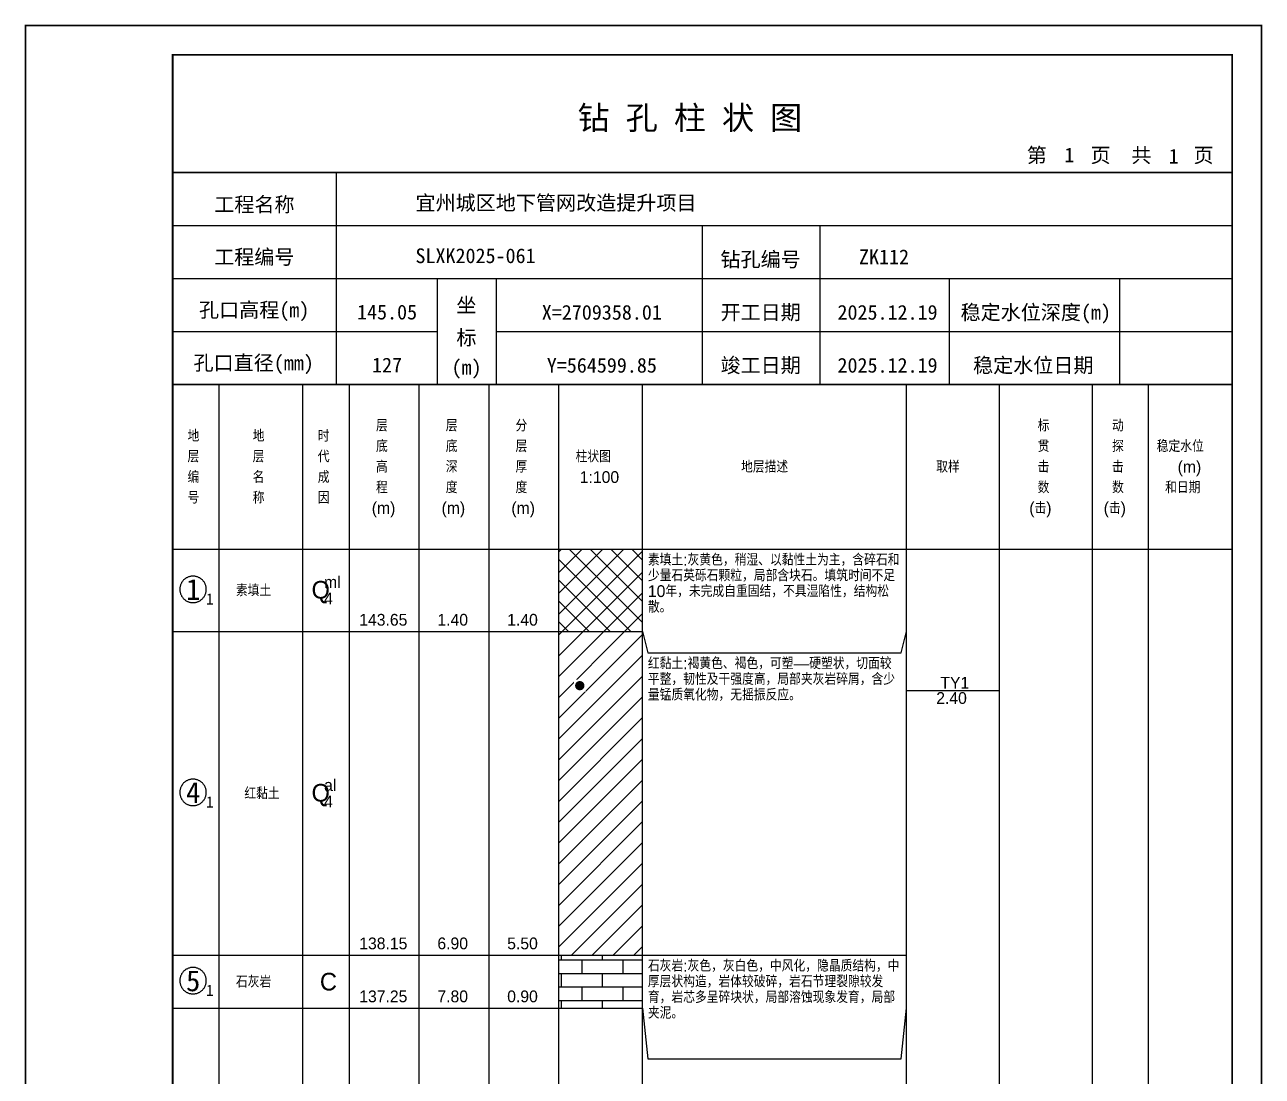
# Model space of a CAD drawing. Header units: millimetres. Extents: x 12489 to 89920, y 4630 to 4927.
# Drawn here: x 59349.3 to 59559.6, y 4748.1 to 4926.8 of the extents above; entities that cross this region are included whole.
import ezdxf
from ezdxf.enums import TextEntityAlignment as Align

# ---------------------------------------------------------------- set-up
doc = ezdxf.new("R2010")
doc.units = ezdxf.units.MM
doc.layers.add('GICAD_QUYANG', color=7, linetype='Continuous')
doc.layers.add('ZZT_TC', color=7, linetype='Continuous')
doc.styles.add('成果图图块', font='', dxfattribs={"height": 2.5})
doc.styles.add('成果图模板', font='')
doc.styles.add('成果图模板标题', font='simhei.ttf')
doc.styles.add('成果图表体', font='Comfont.shx', dxfattribs={"height": 2, "bigfont": 'Hztxt12a.shx'})
doc.styles.get('成果图图块').set_extended_font_data('FangSong_GB2312')
doc.styles.get('成果图模板').set_extended_font_data('FangSong_GB2312')

# ---------------------------------------------------------------- blocks, each defined once
blk = doc.blocks.new('DCBH-1-1-1421', base_point=(0.3, -0.11))
at = {"layer": 'ZZT_TC', "color": 7}
blk.add_polyline3d([(-0.19, 2.31, 0), (-0.3, 2.31, 0), (-0.41, 2.3, 0), (-0.52, 2.29, 0), (-0.63, 2.27, 0), (-0.73, 2.24, 0), (-0.84, 2.21, 0), (-0.95, 2.18, 0), (-1.05, 2.14, 0), (-1.15, 2.09, 0), (-1.25, 2.04, 0), (-1.35, 1.99, 0), (-1.44, 1.93, 0), (-1.53, 1.87, 0), (-1.62, 1.8, 0), (-1.7, 1.73, 0), (-1.78, 1.65, 0), (-1.86, 1.57, 0), (-1.93, 1.49, 0), (-2, 1.4, 0), (-2.06, 1.31, 0), (-2.12, 1.22, 0), (-2.17, 1.12, 0), (-2.22, 1.02, 0), (-2.27, 0.92, 0), (-2.31, 0.82, 0), (-2.34, 0.71, 0), (-2.37, 0.61, 0), (-2.4, 0.5, 0), (-2.41, 0.39, 0), (-2.43, 0.28, 0), (-2.44, 0.17, 0), (-2.44, 0.06, 0), (-2.44, -0.05, 0), (-2.43, -0.16, 0), (-2.41, -0.27, 0), (-2.4, -0.38, 0), (-2.37, -0.49, 0), (-2.34, -0.6, 0), (-2.31, -0.7, 0), (-2.27, -0.8, 0), (-2.22, -0.9, 0), (-2.17, -1, 0), (-2.12, -1.1, 0), (-2.06, -1.19, 0), (-2, -1.28, 0), (-1.93, -1.37, 0), (-1.86, -1.45, 0), (-1.78, -1.53, 0), (-1.7, -1.61, 0), (-1.62, -1.68, 0), (-1.53, -1.75, 0), (-1.44, -1.81, 0), (-1.35, -1.87, 0), (-1.25, -1.93, 0), (-1.15, -1.98, 0), (-1.05, -2.02, 0), (-0.95, -2.06, 0), (-0.84, -2.1, 0), (-0.73, -2.13, 0), (-0.63, -2.15, 0), (-0.52, -2.17, 0), (-0.41, -2.18, 0), (-0.3, -2.19, 0), (-0.19, -2.19, 0), (-0.08, -2.19, 0), (0.03, -2.18, 0), (0.14, -2.17, 0), (0.25, -2.15, 0), (0.36, -2.13, 0), (0.47, -2.1, 0), (0.57, -2.06, 0), (0.67, -2.02, 0), (0.77, -1.98, 0), (0.87, -1.93, 0), (0.97, -1.87, 0), (1.06, -1.81, 0), (1.15, -1.75, 0), (1.24, -1.68, 0), (1.32, -1.61, 0), (1.4, -1.53, 0), (1.48, -1.45, 0), (1.55, -1.37, 0), (1.62, -1.28, 0), (1.68, -1.19, 0), (1.74, -1.1, 0), (1.8, -1, 0), (1.85, -0.9, 0), (1.89, -0.8, 0), (1.93, -0.7, 0), (1.97, -0.6, 0), (2, -0.49, 0), (2.02, -0.38, 0), (2.04, -0.27, 0), (2.05, -0.16, 0), (2.06, -0.05, 0), (2.06, 0.06, 0), (2.06, 0.17, 0), (2.05, 0.28, 0), (2.04, 0.39, 0), (2.02, 0.5, 0), (2, 0.61, 0), (1.97, 0.71, 0), (1.93, 0.82, 0), (1.89, 0.92, 0), (1.85, 1.02, 0), (1.8, 1.12, 0), (1.74, 1.22, 0), (1.68, 1.31, 0), (1.62, 1.4, 0), (1.55, 1.49, 0), (1.48, 1.57, 0), (1.4, 1.65, 0), (1.32, 1.73, 0), (1.24, 1.8, 0), (1.15, 1.87, 0), (1.06, 1.93, 0), (0.97, 1.99, 0), (0.87, 2.04, 0), (0.77, 2.09, 0), (0.67, 2.14, 0), (0.57, 2.18, 0), (0.47, 2.21, 0), (0.36, 2.24, 0), (0.25, 2.27, 0), (0.14, 2.29, 0), (0.03, 2.3, 0), (-0.08, 2.31, 0), (-0.19, 2.31, 0)], dxfattribs=at)
at = {"style": '成果图图块'}
blk.add_text('1', height=3.57, dxfattribs=at).set_placement((-0.16, -1.74), align=Align.CENTER)
blk.add_text('1', height=1.91, dxfattribs=at).set_placement((2.03, -2.53))
blk = doc.blocks.new('DCBH-1-1-1422', base_point=(0.3, -0.11))
at = {"layer": 'ZZT_TC', "color": 7}
blk.add_polyline3d([(-0.19, 2.31, 0), (-0.3, 2.31, 0), (-0.41, 2.3, 0), (-0.52, 2.29, 0), (-0.63, 2.27, 0), (-0.73, 2.24, 0), (-0.84, 2.21, 0), (-0.95, 2.18, 0), (-1.05, 2.14, 0), (-1.15, 2.09, 0), (-1.25, 2.04, 0), (-1.35, 1.99, 0), (-1.44, 1.93, 0), (-1.53, 1.87, 0), (-1.62, 1.8, 0), (-1.7, 1.73, 0), (-1.78, 1.65, 0), (-1.86, 1.57, 0), (-1.93, 1.49, 0), (-2, 1.4, 0), (-2.06, 1.31, 0), (-2.12, 1.22, 0), (-2.17, 1.12, 0), (-2.22, 1.02, 0), (-2.27, 0.92, 0), (-2.31, 0.82, 0), (-2.34, 0.71, 0), (-2.37, 0.61, 0), (-2.4, 0.5, 0), (-2.41, 0.39, 0), (-2.43, 0.28, 0), (-2.44, 0.17, 0), (-2.44, 0.06, 0), (-2.44, -0.05, 0), (-2.43, -0.16, 0), (-2.41, -0.27, 0), (-2.4, -0.38, 0), (-2.37, -0.49, 0), (-2.34, -0.6, 0), (-2.31, -0.7, 0), (-2.27, -0.8, 0), (-2.22, -0.9, 0), (-2.17, -1, 0), (-2.12, -1.1, 0), (-2.06, -1.19, 0), (-2, -1.28, 0), (-1.93, -1.37, 0), (-1.86, -1.45, 0), (-1.78, -1.53, 0), (-1.7, -1.61, 0), (-1.62, -1.68, 0), (-1.53, -1.75, 0), (-1.44, -1.81, 0), (-1.35, -1.87, 0), (-1.25, -1.93, 0), (-1.15, -1.98, 0), (-1.05, -2.02, 0), (-0.95, -2.06, 0), (-0.84, -2.1, 0), (-0.73, -2.13, 0), (-0.63, -2.15, 0), (-0.52, -2.17, 0), (-0.41, -2.18, 0), (-0.3, -2.19, 0), (-0.19, -2.19, 0), (-0.08, -2.19, 0), (0.03, -2.18, 0), (0.14, -2.17, 0), (0.25, -2.15, 0), (0.36, -2.13, 0), (0.47, -2.1, 0), (0.57, -2.06, 0), (0.67, -2.02, 0), (0.77, -1.98, 0), (0.87, -1.93, 0), (0.97, -1.87, 0), (1.06, -1.81, 0), (1.15, -1.75, 0), (1.24, -1.68, 0), (1.32, -1.61, 0), (1.4, -1.53, 0), (1.48, -1.45, 0), (1.55, -1.37, 0), (1.62, -1.28, 0), (1.68, -1.19, 0), (1.74, -1.1, 0), (1.8, -1, 0), (1.85, -0.9, 0), (1.89, -0.8, 0), (1.93, -0.7, 0), (1.97, -0.6, 0), (2, -0.49, 0), (2.02, -0.38, 0), (2.04, -0.27, 0), (2.05, -0.16, 0), (2.06, -0.05, 0), (2.06, 0.06, 0), (2.06, 0.17, 0), (2.05, 0.28, 0), (2.04, 0.39, 0), (2.02, 0.5, 0), (2, 0.61, 0), (1.97, 0.71, 0), (1.93, 0.82, 0), (1.89, 0.92, 0), (1.85, 1.02, 0), (1.8, 1.12, 0), (1.74, 1.22, 0), (1.68, 1.31, 0), (1.62, 1.4, 0), (1.55, 1.49, 0), (1.48, 1.57, 0), (1.4, 1.65, 0), (1.32, 1.73, 0), (1.24, 1.8, 0), (1.15, 1.87, 0), (1.06, 1.93, 0), (0.97, 1.99, 0), (0.87, 2.04, 0), (0.77, 2.09, 0), (0.67, 2.14, 0), (0.57, 2.18, 0), (0.47, 2.21, 0), (0.36, 2.24, 0), (0.25, 2.27, 0), (0.14, 2.29, 0), (0.03, 2.3, 0), (-0.08, 2.31, 0), (-0.19, 2.31, 0)], dxfattribs=at)
at = {"style": '成果图图块'}
blk.add_text('4', height=3.57, dxfattribs=at).set_placement((-0.16, -1.74), align=Align.CENTER)
blk.add_text('1', height=1.91, dxfattribs=at).set_placement((2.03, -2.53))
blk = doc.blocks.new('DCBH-1-1-1423', base_point=(0.3, -0.11))
at = {"layer": 'ZZT_TC', "color": 7}
blk.add_polyline3d([(-0.19, 2.31, 0), (-0.3, 2.31, 0), (-0.41, 2.3, 0), (-0.52, 2.29, 0), (-0.63, 2.27, 0), (-0.73, 2.24, 0), (-0.84, 2.21, 0), (-0.95, 2.18, 0), (-1.05, 2.14, 0), (-1.15, 2.09, 0), (-1.25, 2.04, 0), (-1.35, 1.99, 0), (-1.44, 1.93, 0), (-1.53, 1.87, 0), (-1.62, 1.8, 0), (-1.7, 1.73, 0), (-1.78, 1.65, 0), (-1.86, 1.57, 0), (-1.93, 1.49, 0), (-2, 1.4, 0), (-2.06, 1.31, 0), (-2.12, 1.22, 0), (-2.17, 1.12, 0), (-2.22, 1.02, 0), (-2.27, 0.92, 0), (-2.31, 0.82, 0), (-2.34, 0.71, 0), (-2.37, 0.61, 0), (-2.4, 0.5, 0), (-2.41, 0.39, 0), (-2.43, 0.28, 0), (-2.44, 0.17, 0), (-2.44, 0.06, 0), (-2.44, -0.05, 0), (-2.43, -0.16, 0), (-2.41, -0.27, 0), (-2.4, -0.38, 0), (-2.37, -0.49, 0), (-2.34, -0.6, 0), (-2.31, -0.7, 0), (-2.27, -0.8, 0), (-2.22, -0.9, 0), (-2.17, -1, 0), (-2.12, -1.1, 0), (-2.06, -1.19, 0), (-2, -1.28, 0), (-1.93, -1.37, 0), (-1.86, -1.45, 0), (-1.78, -1.53, 0), (-1.7, -1.61, 0), (-1.62, -1.68, 0), (-1.53, -1.75, 0), (-1.44, -1.81, 0), (-1.35, -1.87, 0), (-1.25, -1.93, 0), (-1.15, -1.98, 0), (-1.05, -2.02, 0), (-0.95, -2.06, 0), (-0.84, -2.1, 0), (-0.73, -2.13, 0), (-0.63, -2.15, 0), (-0.52, -2.17, 0), (-0.41, -2.18, 0), (-0.3, -2.19, 0), (-0.19, -2.19, 0), (-0.08, -2.19, 0), (0.03, -2.18, 0), (0.14, -2.17, 0), (0.25, -2.15, 0), (0.36, -2.13, 0), (0.47, -2.1, 0), (0.57, -2.06, 0), (0.67, -2.02, 0), (0.77, -1.98, 0), (0.87, -1.93, 0), (0.97, -1.87, 0), (1.06, -1.81, 0), (1.15, -1.75, 0), (1.24, -1.68, 0), (1.32, -1.61, 0), (1.4, -1.53, 0), (1.48, -1.45, 0), (1.55, -1.37, 0), (1.62, -1.28, 0), (1.68, -1.19, 0), (1.74, -1.1, 0), (1.8, -1, 0), (1.85, -0.9, 0), (1.89, -0.8, 0), (1.93, -0.7, 0), (1.97, -0.6, 0), (2, -0.49, 0), (2.02, -0.38, 0), (2.04, -0.27, 0), (2.05, -0.16, 0), (2.06, -0.05, 0), (2.06, 0.06, 0), (2.06, 0.17, 0), (2.05, 0.28, 0), (2.04, 0.39, 0), (2.02, 0.5, 0), (2, 0.61, 0), (1.97, 0.71, 0), (1.93, 0.82, 0), (1.89, 0.92, 0), (1.85, 1.02, 0), (1.8, 1.12, 0), (1.74, 1.22, 0), (1.68, 1.31, 0), (1.62, 1.4, 0), (1.55, 1.49, 0), (1.48, 1.57, 0), (1.4, 1.65, 0), (1.32, 1.73, 0), (1.24, 1.8, 0), (1.15, 1.87, 0), (1.06, 1.93, 0), (0.97, 1.99, 0), (0.87, 2.04, 0), (0.77, 2.09, 0), (0.67, 2.14, 0), (0.57, 2.18, 0), (0.47, 2.21, 0), (0.36, 2.24, 0), (0.25, 2.27, 0), (0.14, 2.29, 0), (0.03, 2.3, 0), (-0.08, 2.31, 0), (-0.19, 2.31, 0)], dxfattribs=at)
at = {"style": '成果图图块'}
blk.add_text('5', height=3.57, dxfattribs=at).set_placement((-0.16, -1.74), align=Align.CENTER)
blk.add_text('1', height=1.91, dxfattribs=at).set_placement((2.03, -2.53))
blk = doc.blocks.new('gkqy1.dwg', base_point=(0.8, 0))
blk.add_wipeout([(-0.2, -0.2), (1.8, -0.2), (1.8, 1.8), (-0.2, 1.8)])
at = {"layer": 'GICAD_QUYANG'}
h = blk.add_hatch(color=7, dxfattribs=at)
edge = h.paths.add_edge_path()
edge.add_arc((0.8, 0.8), 0.8, 0, 360)
blk = doc.blocks.new('钻孔柱状图路桥昇龙制图梁世成校核莫家里.dwg214', base_point=(25, 236))
for p, q in [((52.82, 236), (52.82, 272)), ((25, 263), (205, 263)), ((115, 236), (115, 263)), ((135, 236), (135, 263)), ((25, 254), (205, 254)), ((70, 236), (70, 254)), ((80, 236), (80, 254)), ((157, 236), (157, 254)), ((185.95, 236), (185.95, 254)), ((25, 245), (70, 245)), ((80, 245), (205, 245))]:
    blk.add_line(p, q)
for points, const_width in [([(0, 0), (210, 0), (210, 297), (0, 297)], 0.25), ([(25, 5), (205, 5), (205, 292), (25, 292)], 0.3)]:
    blk.add_lwpolyline(points, close=True, dxfattribs=dict(const_width=const_width))
at = {"const_width": 0.3}
for points in [[(25, 272), (205, 272)], [(25, 236), (205, 236)]]:
    blk.add_lwpolyline(points, dxfattribs=at)
for s, height, style, p in [('钻 孔 柱 状 图', 4, '成果图模板标题', (93.8, 279.31)), ('第', 2.5, '成果图模板', (170.12, 273.7)), ('页', 2.5, '成果图模板', (180.96, 273.7)), ('共', 2.5, '成果图模板', (187.88, 273.7)), ('页', 2.5, '成果图模板', (198.44, 273.7)), ('工程名称', 2.5, '成果图模板', (32.07, 265.32)), ('宜州城区地下管网改造提升项目', 2.5, '成果图模板', (66.26, 265.61)), ('工程编号', 2.5, '成果图模板', (32.05, 256.41)), ('SLXK2025-061', 2.5, '成果图模板', (66.26, 256.61)), ('钻孔编号', 2.5, '成果图模板', (118.08, 256)), ('ZK112', 2.5, '成果图模板', (141.61, 256.43)), ('孔口高程(m)', 2.5, '成果图模板', (29.48, 247.41)), ('坐', 2.5, '成果图模板', (73.21, 248.24)), ('开工日期', 2.5, '成果图模板', (118.08, 247)), ('稳定水位深度(m)', 2.5, '成果图模板', (158.86, 247)), ('标', 2.5, '成果图模板', (73.21, 242.7)), ('孔口直径(mm)', 2.5, '成果图模板', (28.54, 238.41)), ('(m) ', 2.5, '成果图模板', (72.38, 237.65)), ('竣工日期', 2.5, '成果图模板', (118.08, 238)), ('稳定水位日期', 2.5, '成果图模板', (160.99, 238))]:
    blk.add_text(s, height=height, dxfattribs=dict(style=style)).set_placement(p)
at = {"style": '成果图模板'}
for s, p in [('1', (177.35, 273.74)), ('1', (195.08, 273.53)), ('145.05', (61.43, 247.04)), ('X=2709358.01', (97.92, 247)), ('2025.12.19', (146.46, 247)), ('127', (61.43, 238.04)), ('Y=564599.85', (97.92, 238)), ('2025.12.19', (146.46, 238))]:
    blk.add_text(s, height=2.5, dxfattribs=at).set_placement(p, align=Align.CENTER)

msp = doc.modelspace()

# ---------------------------------------------------------------- hatches: boundary and pattern name
at = {"linetype": 'Continuous'}
h = msp.add_hatch(dxfattribs=at)
h.set_pattern_fill('GKSTT', scale=0.5, style=0, pattern_type=2)
h.set_pattern_definition([(45, (0, 0), (-1.76776695, 1.76776695), []), (135, (0, 0), (-1.76776695, -1.76776695), [])])
h.paths.add_polyline_path([(59440.06, 4823.71), (59454.29, 4823.71), (59454.29, 4837.71), (59440.06, 4837.71)])
h = msp.add_hatch(dxfattribs=at)
h.set_pattern_fill('GKNXT', scale=0.5, style=0, pattern_type=2)
h.set_pattern_definition([(45, (0, 0), (-1.76776695, 1.76776695), [])])
h.paths.add_polyline_path([(59440.06, 4768.71), (59454.29, 4768.71), (59454.29, 4823.71), (59440.06, 4823.71)])
h = msp.add_hatch(dxfattribs=at)
h.set_pattern_fill('GKSHY', scale=0.5, style=0, pattern_type=2)
h.set_pattern_definition([(0, (0, 0), (0, 2.3), []), (90, (0, 0), (-3.5, 2.3), [2.3, -2.3])])
h.paths.add_polyline_path([(59440.06, 4759.71), (59454.29, 4759.71), (59454.29, 4768.71), (59440.06, 4768.71)])

# ---------------------------------------------------------------- linework, layer by layer
at = {"color": 0}
for p, q in [((59374.45, 4837.71), (59382.35, 4837.71)), ((59374.45, 4823.71), (59374.45, 4837.71)), ((59382.35, 4823.71), (59382.35, 4837.71)), ((59374.45, 4823.71), (59382.35, 4823.71)), ((59374.45, 4823.71), (59382.35, 4823.71)), ((59374.45, 4768.71), (59374.45, 4823.71)), ((59382.35, 4768.71), (59382.35, 4823.71)), ((59374.45, 4768.71), (59382.35, 4768.71)), ((59374.45, 4768.71), (59382.35, 4768.71)), ((59374.45, 4759.71), (59374.45, 4768.71)), ((59382.35, 4759.71), (59382.35, 4768.71)), ((59374.45, 4759.71), (59382.35, 4759.71))]:
    msp.add_line(p, q, dxfattribs=at)
for points in [[(59374.45, 4865.71), (59382.35, 4865.71)], [(59374.45, 4837.71), (59374.45, 4865.71)], [(59382.35, 4837.71), (59382.35, 4865.71)], [(59382.35, 4865.71), (59396.58, 4865.71)], [(59382.35, 4837.71), (59382.35, 4865.71)], [(59396.58, 4837.71), (59396.58, 4865.71)], [(59396.58, 4865.71), (59404.49, 4865.71)], [(59396.58, 4837.71), (59396.58, 4865.71)], [(59404.49, 4837.71), (59404.49, 4865.71)], [(59404.49, 4865.71), (59416.35, 4865.71)], [(59404.49, 4837.71), (59404.49, 4865.71)], [(59416.35, 4837.71), (59416.35, 4865.71)], [(59416.35, 4865.71), (59428.2, 4865.71)], [(59416.35, 4837.71), (59416.35, 4865.71)], [(59428.2, 4837.71), (59428.2, 4865.71)], [(59428.2, 4865.71), (59440.06, 4865.71)], [(59428.2, 4837.71), (59428.2, 4865.71)], [(59440.06, 4837.71), (59440.06, 4865.71)], [(59440.06, 4865.71), (59454.29, 4865.71)], [(59440.06, 4837.71), (59440.06, 4865.71)], [(59454.29, 4837.71), (59454.29, 4865.71)], [(59454.29, 4865.71), (59499.11, 4865.71)], [(59454.29, 4837.71), (59454.29, 4865.71)], [(59499.11, 4837.71), (59499.11, 4865.71)], [(59499.11, 4865.71), (59514.92, 4865.71)], [(59499.11, 4837.71), (59499.11, 4865.71)], [(59514.92, 4837.71), (59514.92, 4865.71)], [(59514.92, 4865.71), (59530.73, 4865.71)], [(59514.92, 4837.71), (59514.92, 4865.71)], [(59530.73, 4837.71), (59530.73, 4865.71)], [(59530.73, 4865.71), (59540.22, 4865.71)], [(59530.73, 4837.71), (59530.73, 4865.71)], [(59540.22, 4837.71), (59540.22, 4865.71)], [(59540.22, 4865.71), (59554.45, 4865.71)], [(59540.22, 4837.71), (59540.22, 4865.71)], [(59554.45, 4837.71), (59554.45, 4865.71)], [(59374.45, 4837.71), (59382.35, 4837.71)], [(59374.45, 4643.71), (59374.45, 4837.71)], [(59374.45, 4837.71), (59382.35, 4837.71)], [(59382.35, 4643.71), (59382.35, 4837.71)], [(59382.35, 4837.71), (59396.58, 4837.71)], [(59382.35, 4643.71), (59382.35, 4837.71)], [(59382.35, 4837.71), (59396.58, 4837.71)], [(59382.35, 4837.71), (59396.58, 4837.71)], [(59382.35, 4823.71), (59382.35, 4837.71)], [(59396.58, 4643.71), (59396.58, 4837.71)], [(59396.58, 4823.71), (59396.58, 4837.71)], [(59396.58, 4837.71), (59404.49, 4837.71)], [(59396.58, 4643.71), (59396.58, 4837.71)], [(59396.58, 4837.71), (59404.49, 4837.71)], [(59396.58, 4837.71), (59404.49, 4837.71)], [(59396.58, 4823.71), (59396.58, 4837.71)], [(59404.49, 4643.71), (59404.49, 4837.71)], [(59404.49, 4823.71), (59404.49, 4837.71)], [(59404.49, 4837.71), (59416.35, 4837.71)], [(59404.49, 4643.71), (59404.49, 4837.71)], [(59404.49, 4837.71), (59416.35, 4837.71)], [(59404.49, 4837.71), (59416.35, 4837.71)], [(59404.49, 4823.71), (59404.49, 4837.71)], [(59416.35, 4643.71), (59416.35, 4837.71)], [(59416.35, 4823.71), (59416.35, 4837.71)], [(59416.35, 4837.71), (59428.2, 4837.71)], [(59416.35, 4643.71), (59416.35, 4837.71)], [(59416.35, 4837.71), (59428.2, 4837.71)], [(59416.35, 4837.71), (59428.2, 4837.71)], [(59416.35, 4823.71), (59416.35, 4837.71)], [(59428.2, 4643.71), (59428.2, 4837.71)], [(59428.2, 4823.71), (59428.2, 4837.71)], [(59428.2, 4837.71), (59440.06, 4837.71)], [(59428.2, 4643.71), (59428.2, 4837.71)], [(59428.2, 4837.71), (59440.06, 4837.71)], [(59428.2, 4837.71), (59440.06, 4837.71)], [(59428.2, 4823.71), (59428.2, 4837.71)], [(59440.06, 4643.71), (59440.06, 4837.71)], [(59440.06, 4823.71), (59440.06, 4837.71)], [(59440.06, 4837.71), (59454.29, 4837.71)], [(59440.06, 4643.71), (59440.06, 4837.71)], [(59440.06, 4837.71), (59454.29, 4837.71)], [(59454.29, 4643.71), (59454.29, 4837.71)], [(59454.29, 4837.71), (59499.11, 4837.71)], [(59454.29, 4643.71), (59454.29, 4837.71)], [(59454.29, 4837.71), (59499.11, 4837.71)], [(59454.29, 4823.71), (59454.29, 4837.71)], [(59499.11, 4643.71), (59499.11, 4837.71)], [(59499.11, 4823.71), (59499.11, 4837.71)], [(59499.11, 4837.71), (59514.92, 4837.71)], [(59499.11, 4643.71), (59499.11, 4837.71)], [(59499.11, 4837.71), (59514.92, 4837.71)], [(59514.92, 4643.71), (59514.92, 4837.71)], [(59514.92, 4837.71), (59530.73, 4837.71)], [(59514.92, 4643.71), (59514.92, 4837.71)], [(59514.92, 4837.71), (59530.73, 4837.71)], [(59530.73, 4643.71), (59530.73, 4837.71)], [(59530.73, 4837.71), (59540.22, 4837.71)], [(59530.73, 4643.71), (59530.73, 4837.71)], [(59530.73, 4837.71), (59540.22, 4837.71)], [(59540.22, 4643.71), (59540.22, 4837.71)], [(59540.22, 4837.71), (59554.45, 4837.71)], [(59540.22, 4643.71), (59540.22, 4837.71)], [(59540.22, 4837.71), (59554.45, 4837.71)], [(59554.45, 4643.71), (59554.45, 4837.71)], [(59382.35, 4823.71), (59396.58, 4823.71)], [(59382.35, 4823.71), (59396.58, 4823.71)], [(59382.35, 4768.71), (59382.35, 4823.71)], [(59396.58, 4768.71), (59396.58, 4823.71)], [(59396.58, 4823.71), (59404.49, 4823.71)], [(59396.58, 4823.71), (59404.49, 4823.71)], [(59396.58, 4768.71), (59396.58, 4823.71)], [(59404.49, 4768.71), (59404.49, 4823.71)], [(59404.49, 4823.71), (59416.35, 4823.71)], [(59404.49, 4823.71), (59416.35, 4823.71)], [(59404.49, 4768.71), (59404.49, 4823.71)], [(59416.35, 4768.71), (59416.35, 4823.71)], [(59416.35, 4823.71), (59428.2, 4823.71)], [(59416.35, 4823.71), (59428.2, 4823.71)], [(59416.35, 4768.71), (59416.35, 4823.71)], [(59428.2, 4768.71), (59428.2, 4823.71)], [(59428.2, 4823.71), (59440.06, 4823.71)], [(59428.2, 4823.71), (59440.06, 4823.71)], [(59428.2, 4768.71), (59428.2, 4823.71)], [(59440.06, 4768.71), (59440.06, 4823.71)], [(59454.29, 4823.71), (59455.19, 4820.11)], [(59454.29, 4768.71), (59454.29, 4823.71)], [(59498.22, 4820.11), (59499.11, 4823.71)], [(59499.11, 4768.71), (59499.11, 4823.71)], [(59455.19, 4820.11), (59498.22, 4820.11)], [(59499.11, 4813.71), (59514.92, 4813.71)], [(59382.35, 4768.71), (59396.58, 4768.71)], [(59382.35, 4768.71), (59396.58, 4768.71)], [(59382.35, 4759.71), (59382.35, 4768.71)], [(59396.58, 4759.71), (59396.58, 4768.71)], [(59396.58, 4768.71), (59404.49, 4768.71)], [(59396.58, 4768.71), (59404.49, 4768.71)], [(59396.58, 4759.71), (59396.58, 4768.71)], [(59404.49, 4759.71), (59404.49, 4768.71)], [(59404.49, 4768.71), (59416.35, 4768.71)], [(59404.49, 4768.71), (59416.35, 4768.71)], [(59404.49, 4759.71), (59404.49, 4768.71)], [(59416.35, 4759.71), (59416.35, 4768.71)], [(59416.35, 4768.71), (59428.2, 4768.71)], [(59416.35, 4768.71), (59428.2, 4768.71)], [(59416.35, 4759.71), (59416.35, 4768.71)], [(59428.2, 4759.71), (59428.2, 4768.71)], [(59428.2, 4768.71), (59440.06, 4768.71)], [(59428.2, 4768.71), (59440.06, 4768.71)], [(59428.2, 4759.71), (59428.2, 4768.71)], [(59440.06, 4759.71), (59440.06, 4768.71)], [(59454.29, 4768.71), (59499.11, 4768.71)], [(59454.29, 4759.71), (59454.29, 4768.71)], [(59499.11, 4759.71), (59499.11, 4768.71)], [(59382.35, 4759.71), (59396.58, 4759.71)], [(59396.58, 4759.71), (59404.49, 4759.71)], [(59404.49, 4759.71), (59416.35, 4759.71)], [(59416.35, 4759.71), (59428.2, 4759.71)], [(59428.2, 4759.71), (59440.06, 4759.71)], [(59454.29, 4759.71), (59455.19, 4751.11)], [(59498.22, 4751.11), (59499.11, 4759.71)], [(59455.19, 4751.11), (59498.22, 4751.11)]]:
    msp.add_lwpolyline(points, dxfattribs=at)
at = {"color": 7, "flags": 128}
for points in [[(59440.06, 4823.71), (59454.29, 4823.71)], [(59440.06, 4768.71), (59454.29, 4768.71)], [(59440.06, 4759.71), (59454.29, 4759.71)]]:
    msp.add_lwpolyline(points, dxfattribs=at)

# ---------------------------------------------------------------- block references
for name, p in [('DCBH-1-1-1421', (59378.4, 4830.71)), ('DCBH-1-1-1422', (59378.4, 4796.21)), ('DCBH-1-1-1423', (59378.4, 4764.21))]:
    msp.add_blockref(name, p)

# ---------------------------------------------------------------- texts
at = {"color": 0, "style": '成果图表体'}
for s, height, p in [('层', 2, (59409, 4857.71)), ('层', 2, (59420.85, 4857.71)), ('分', 2, (59432.71, 4857.71)), ('标', 2, (59521.41, 4857.71)), ('动', 2, (59534.05, 4857.71)), ('地', 2, (59376.98, 4855.96)), ('地', 2, (59388.05, 4855.96)), ('时', 2, (59399.11, 4855.96)), ('底', 2, (59409, 4854.21)), ('底', 2, (59420.85, 4854.21)), ('层', 2, (59432.71, 4854.21)), ('贯', 2, (59521.41, 4854.21)), ('探', 2, (59534.05, 4854.21)), ('稳定水位', 2, (59541.65, 4854.21)), ('层', 2, (59376.98, 4852.46)), ('层', 2, (59388.05, 4852.46)), ('代', 2, (59399.11, 4852.46)), ('高', 2, (59409, 4850.71)), ('深', 2, (59420.85, 4850.71)), ('厚', 2, (59432.71, 4850.71)), ('柱状图', 2, (59442.91, 4852.46)), ('地层描述', 2, (59471.02, 4850.71)), ('取样', 2, (59504.18, 4850.71)), ('击', 2, (59521.41, 4850.71)), ('击', 2, (59534.05, 4850.71)), ('(m)', 2, (59545.2, 4850.71)), ('编', 2, (59376.98, 4848.96)), ('名', 2, (59388.05, 4848.96)), ('成', 2, (59399.11, 4848.96)), ('1:100', 2, (59443.62, 4848.96)), ('程', 2, (59409, 4847.21)), ('度', 2, (59420.85, 4847.21)), ('度', 2, (59432.71, 4847.21)), ('数', 2, (59521.41, 4847.21)), ('数', 2, (59534.05, 4847.21)), ('和日期', 2, (59543.07, 4847.21)), ('号', 2, (59376.98, 4845.46)), ('称', 2, (59388.05, 4845.46)), ('因', 2, (59399.11, 4845.46)), ('(m)', 2, (59408.28, 4843.71)), ('(m)', 2, (59420.14, 4843.71)), ('(m)', 2, (59432, 4843.71)), ('(击)', 2, (59519.99, 4843.71)), ('(击)', 2, (59532.63, 4843.71)), ('素填土', 2, (59385.2, 4829.71)), ('Q', 3, (59398.05, 4829.31)), ('ml', 2, (59400.18, 4831.11)), ('4', 2, (59400.18, 4828.31)), ('143.65', 2, (59406.15, 4824.71)), ('1.40', 2, (59419.43, 4824.71)), ('1.40', 2, (59431.29, 4824.71)), ('TY1', 2, (59504.89, 4814.01)), ('2.40', 2, (59504.18, 4811.41)), ('al', 2, (59400.18, 4796.61)), ('红黏土', 2, (59386.63, 4795.21)), ('Q', 3, (59398.05, 4794.81)), ('4', 2, (59400.18, 4793.81)), ('138.15', 2, (59406.15, 4769.71)), ('6.90', 2, (59419.43, 4769.71)), ('5.50', 2, (59431.29, 4769.71)), ('石灰岩', 2, (59385.2, 4763.21)), ('C', 3, (59399.47, 4762.71)), ('137.25', 2, (59406.15, 4760.71)), ('7.80', 2, (59419.43, 4760.71)), ('0.90', 2, (59431.29, 4760.71))]:
    msp.add_text(s, height=height, dxfattribs=at).set_placement(p)
at = {"color": 0, "char_height": 2, "width": 43.0292, "attachment_point": 1, "line_spacing_factor": 0.8, "style": '成果图表体'}
for s, insert in [('素填土:灰黄色，稍湿、以黏性土为主，含碎石和少量石英砾石颗粒，局部含块石。填筑时间不足10年，未完成自重固结，不具湿陷性，结构松散。', (59455.19, 4836.91)), ('红黏土:褐黄色、褐色，可塑—硬塑状，切面较平整，韧性及干强度高，局部夹灰岩碎屑，含少量锰质氧化物，无摇振反应。', (59455.19, 4819.31)), ('石灰岩:灰色，灰白色，中风化，隐晶质结构，中厚层状构造，岩体较破碎，岩石节理裂隙较发育，岩芯多呈碎块状，局部溶蚀现象发育，局部夹泥。', (59455.19, 4767.91))]:
    msp.add_mtext(s, dxfattribs=dict(at, insert=insert))

# ---------------------------------------------------------------- next in the draw order: block references
msp.add_blockref('gkqy1.dwg', (59443.62, 4813.71))

# ---------------------------------------------------------------- next in the draw order: block references
msp.add_blockref('钻孔柱状图路桥昇龙制图梁世成校核莫家里.dwg214', (59374.45, 4865.71))

doc.saveas('drawing.dxf')
